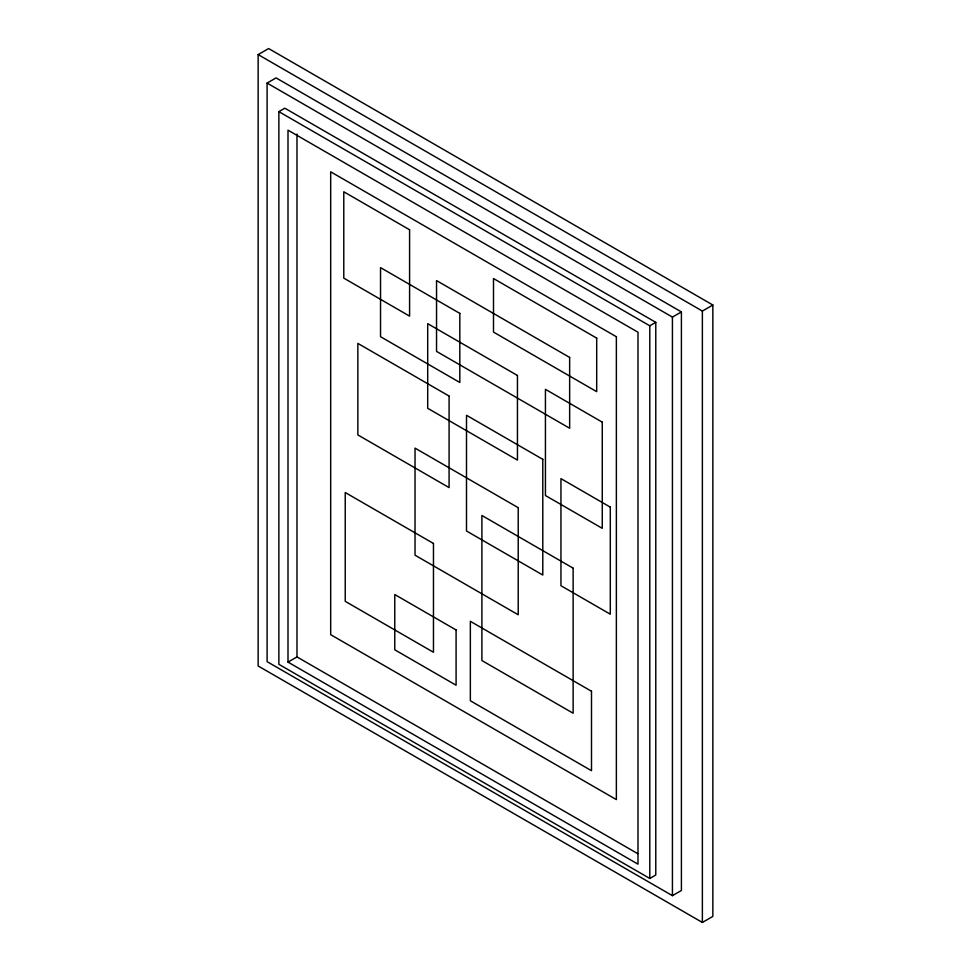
<?xml version="1.0" encoding="UTF-8"?>
<svg xmlns="http://www.w3.org/2000/svg" width="971" height="971" viewBox="0 0 971 971"><rect width="100%" height="100%" fill="white"/><g stroke="black" fill="none" stroke-linecap="round" stroke-linejoin="round"><path stroke-width="1.46" d="M258.152 54.594L268.627 48.55L712.848 305.015L712.848 916.406L702.373 922.45L258.152 665.985L258.152 54.594L702.373 311.06L712.848 305.015M267.098 83.081L276.08 77.898L681.411 311.909L681.411 890.48L672.43 895.663L267.098 661.652L267.098 83.081L672.43 317.092L681.411 311.909M278.871 111.641L284.843 108.194L655.777 322.348L655.777 875.017L649.793 878.464L278.871 664.31L278.871 111.641L649.793 325.795L655.777 322.348M287.999 662.101L637.996 864.166L637.996 332.228L287.999 130.163L287.999 662.101L296.98 656.918L637.789 853.691M702.373 311.06L702.373 922.45M672.43 317.092L672.43 895.663M649.793 325.795L649.793 878.464M296.98 134.071L296.98 656.918M616.367 336.743L330.686 171.818L330.686 634.67L616.367 799.606L616.367 336.743M409.592 229.775L343.783 191.773L343.783 278.131L409.592 316.121L409.592 229.775M596.692 338.126L493.499 278.531L493.499 332.082L596.692 391.665L596.692 338.126M569.649 357.437L436.537 280.583L436.537 351.393L569.649 428.247L569.649 357.437M459.817 313.39L380.535 267.632L380.535 336.706L459.817 382.477L459.817 313.39M602.263 422.154L545.435 389.335L545.435 495.526L602.263 528.345L602.263 422.154M517.446 375.474L427.701 323.671L427.701 408.293L517.446 460.108L517.446 375.474M449.088 396.071L357.85 343.394L357.85 434.923L449.088 487.6L449.088 396.071M542.789 459.332L466.505 415.285L466.505 531.003L542.789 575.038L542.789 459.332M610.298 507.129L560.947 478.63L560.947 585.707L610.298 614.206L610.298 507.129M518.223 507.699L415.03 448.117L415.03 555.194L518.223 614.777L518.223 507.699M573.133 568.156L481.895 515.48L481.895 660.547L573.133 713.224L573.133 568.156M433.467 543.469L345.227 492.515L345.227 601.328L433.467 652.269L433.467 543.469M591.497 691.267L470.352 621.319L470.352 700.771L591.497 770.719L591.497 691.267M456.091 629.948L394.772 594.543L394.772 649.805L456.091 685.21L456.091 629.948"/></g></svg>
